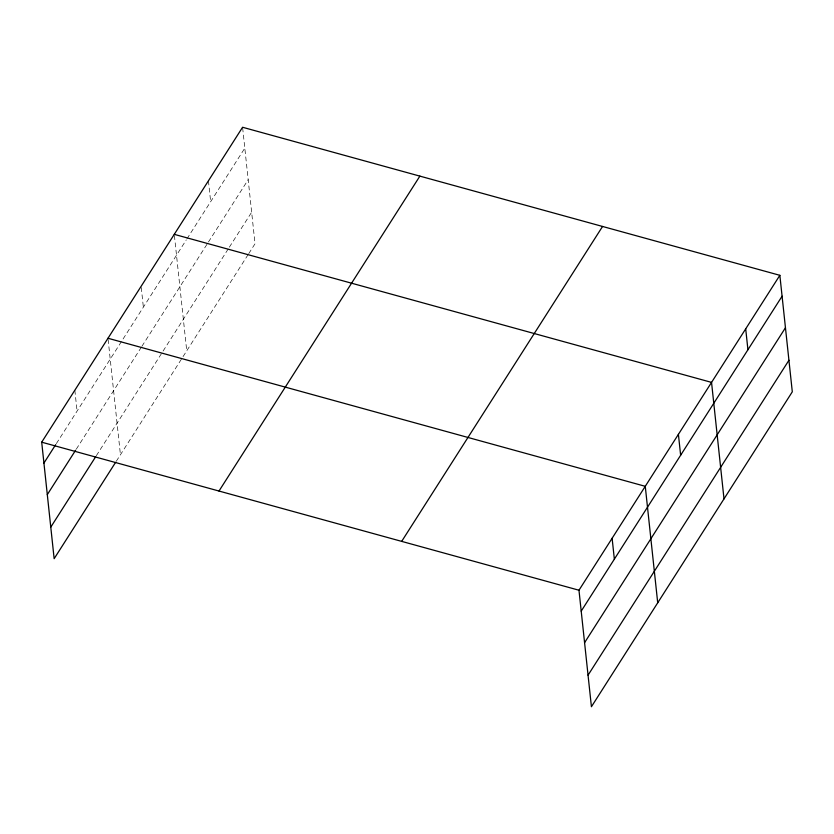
<?xml version="1.0" encoding="UTF-8"?>
<svg xmlns="http://www.w3.org/2000/svg" width="834" height="834" viewBox="0 0 834 834"><rect width="100%" height="100%" fill="white"/><g stroke="black" fill="none" stroke-linecap="round" stroke-linejoin="round"><path stroke-width="0.63" stroke-dasharray="4.17 3.13" d="M56.358 443.584L186.263 239.931M186.962 238.837L244.81 148.15M76.301 449.151L141.217 347.403M141.905 346.318L207.76 243.069M208.458 241.985L248.178 179.706M96.348 455.687L228.652 248.271M229.35 247.177L251.649 212.211M116.291 461.254L248.052 254.693M248.751 253.599L255.027 243.768L242.579 127.268M208.427 180.801L210.658 201.692M174.41 235.574L186.733 350.833M141.269 287.532L143.365 307.183M108.118 339.49L120.44 454.759M74.841 390.229L77.072 411.11"/><path stroke-width="1.25" d="M115.603 462.338L54.147 558.686L41.7 442.187L242.579 127.268L779.853 275.314L792.3 391.813L591.421 706.732L578.973 590.232L779.853 275.314M43.931 463.068L55.669 444.668M47.309 494.625L75.613 450.235M50.78 527.13L95.66 456.761M218.998 491.038L419.877 176.12M401.675 541.381L602.555 226.462M581.204 611.124L782.084 296.206M584.582 642.67L785.451 327.752M588.053 675.175L788.933 360.267M174.275 234.344L711.548 382.389L724.006 498.888M107.993 338.26L645.266 486.316L657.713 602.805M41.7 442.187L578.973 590.232M745.7 328.857L747.931 349.738M678.407 434.347L680.638 455.239M612.114 538.274L614.356 559.155"/></g></svg>
